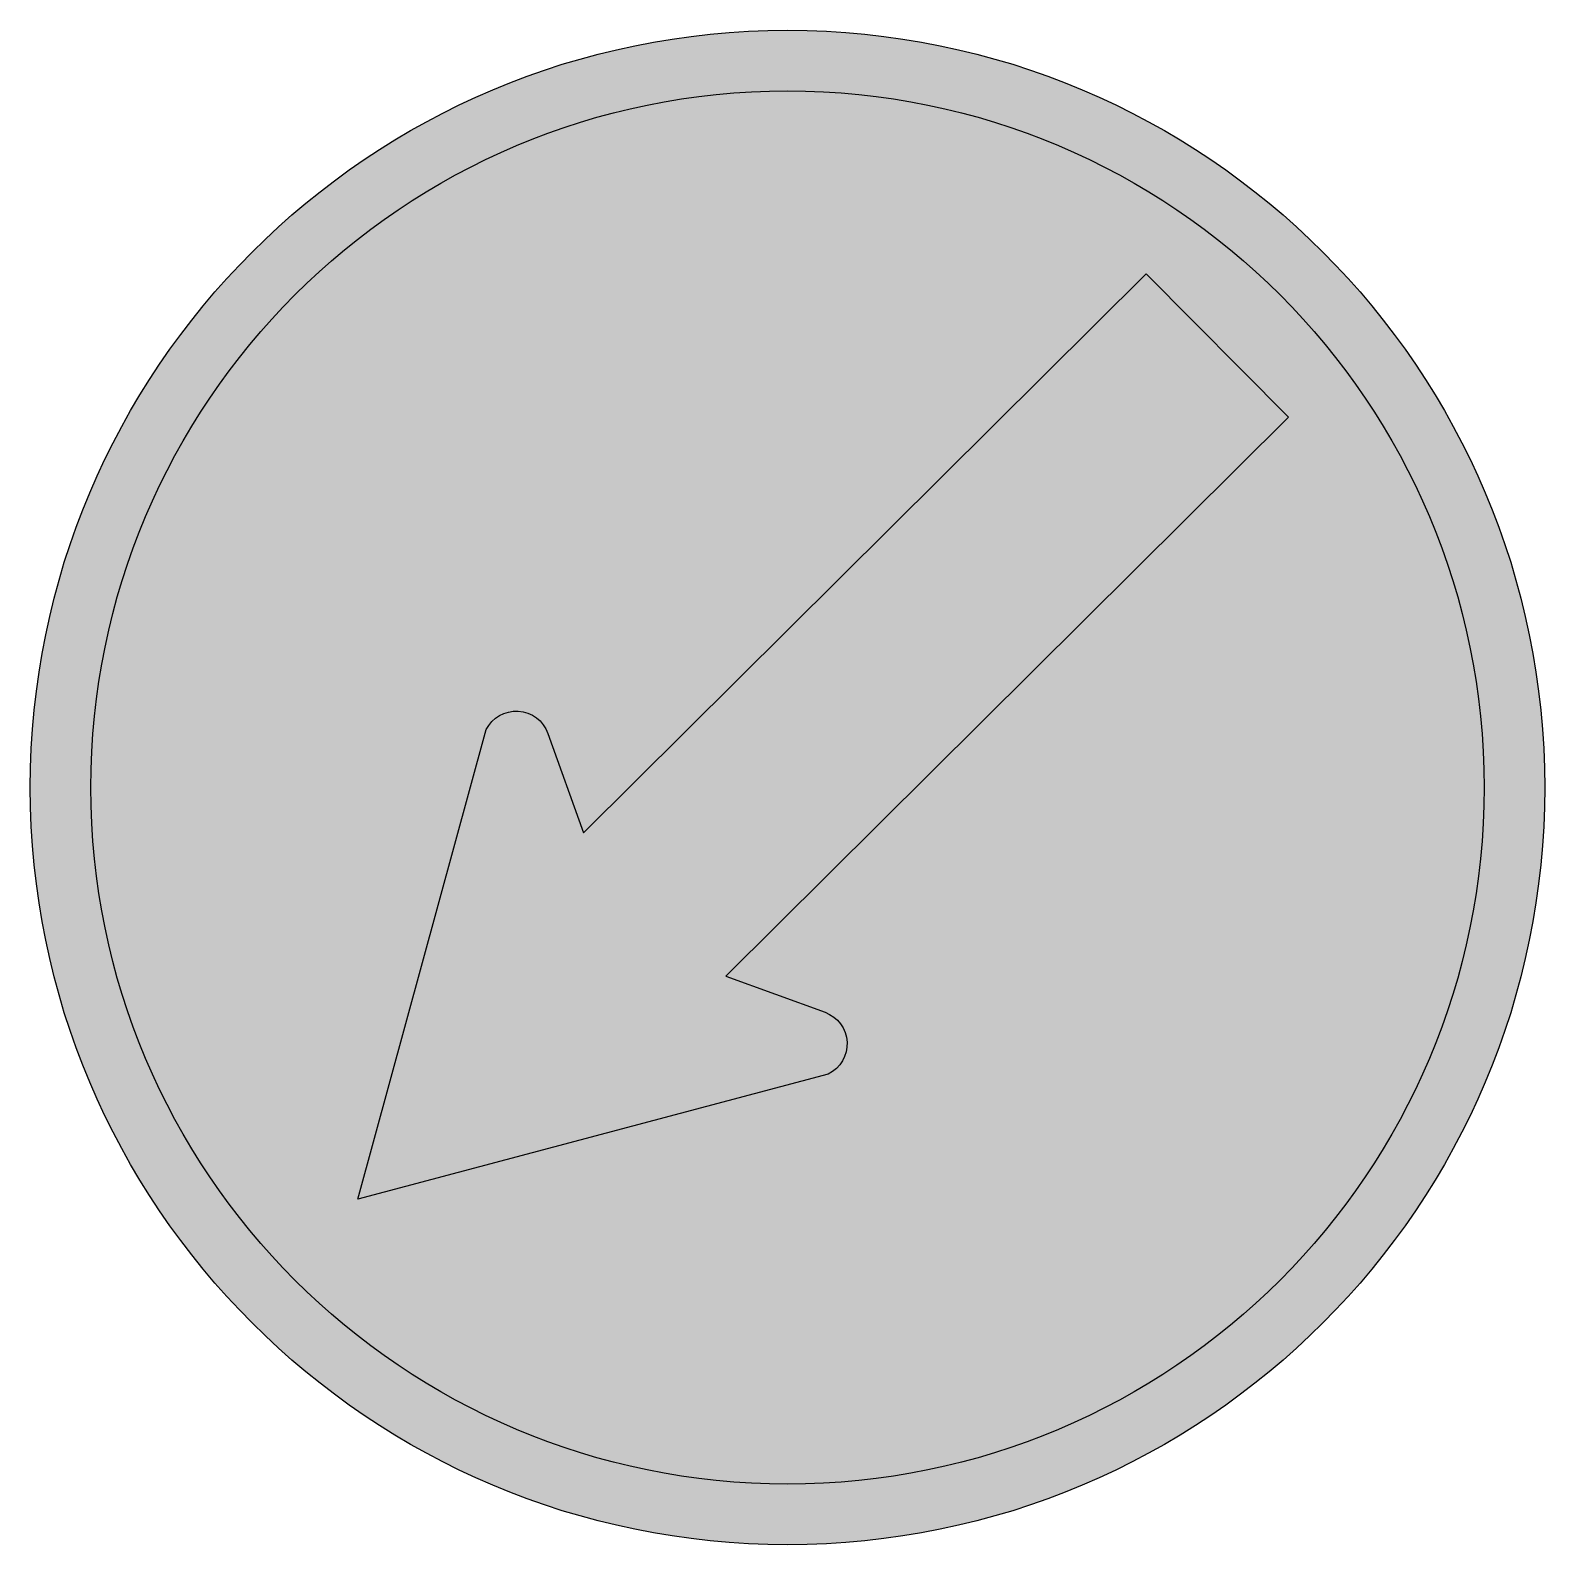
# Model space of a CAD drawing. Header units: millimetres. Extents: x -300 to 300, y -300 to 300.
import ezdxf

# ---------------------------------------------------------------- set-up
doc = ezdxf.new("R2010")
doc.units = ezdxf.units.MM
doc.header["$LTSCALE"] = 10
doc.header["$MEASUREMENT"] = 0
doc.layers.get('0').update_dxf_attribs({"linetype": 'CONTINUOUS'})

msp = doc.modelspace()

# ---------------------------------------------------------------- hatches: boundary and pattern name
h = msp.add_hatch(color=255)
h.dxf.hatch_style = 1
h.paths.add_polyline_path([(-300, 0, 1), (300, 0, 1)])
h.paths.add_polyline_path([(276.0000000000001, 0, -1), (-276.0000000000001, 0, -1)], flags=16)
h.paths.add_polyline_path([(142.0897311077522, 203.4454220014369), (198.4663442633272, 146.6855991589825), (-24.4139434008073, -74.68992895920948), (14.84033575859673, -89.05741046248313, -0.6597529983315249), (16.17257989661163, -113.5455876594934), (-170.2303872226344, -163.1439972356252), (-119.3703818545132, 22.91870251177695, -0.6591633580728921), (-94.89918737328895, 21.44123970517635), (-80.79055655637659, -17.93010611674933)], flags=0)
h = msp.add_hatch(color=160)
edge = h.paths.add_edge_path()
edge.add_arc((0, 0), 276.0000000000001, 0, 360)
edge = h.paths.add_edge_path(flags=16)
edge.add_line((142.0897311077523, 203.4454220014369), (198.4663442633244, 146.685599158981))
edge.add_line((198.4663442633272, 146.6855991589824), (-24.41394340080731, -74.68992895920661))
edge.add_line((-24.41394340080732, -74.68992895920947), (14.86092413197543, -89.06494602497554))
edge.add_arc((10.26619748389198, -101.5865879048128), 13.33802940233696, -63.71587927577713, 69.84975026654502, ccw=False)
edge.add_line((16.17257989661167, -113.5455876594934), (-170.2303872226258, -163.143997235628))
edge.add_line((-170.2303872226344, -163.1439972356251), (-119.3703818545189, 22.91870251177986))
edge.add_arc((-107.4516676085779, 16.93144278288172), 13.33802940233717, 19.762112815980288, 153.3277423583006, ccw=False)
edge.add_line((-94.89918737329327, 21.44123970518845), (-80.79055655638228, -17.93010611675214))
edge.add_line((-80.79055655637659, -17.93010611674928), (142.0897311077608, 203.4454220014398))
h = msp.add_hatch(color=255)
h.dxf.hatch_style = 1
h.paths.add_polyline_path([(198.4663442633272, 146.6855991589824), (142.0897311077522, 203.4454220014369), (-80.79055655637659, -17.93010611674928), (-94.89918737329442, 21.44123970519167, 0.6591633580724566), (-119.3703818545132, 22.91870251177696), (-170.2303872226344, -163.1439972356252), (16.17257989661153, -113.5455876594935, 0.6597529983314322), (14.84033575860009, -89.05741046248434), (-24.4139434008073, -74.68992895920948)])

# ---------------------------------------------------------------- linework, layer by layer
at = {"color": 255}
msp.add_lwpolyline([(142.0897311077523, 203.4454220014369), (198.4663442633272, 146.6855991589824), (-24.41394340080732, -74.68992895920947), (14.86092413197544, -89.06494602497554, -0.6591633580725464), (16.17257989661167, -113.5455876594934), (-170.2303872226344, -163.1439972356251), (-119.3703818545131, 22.918702511777, -0.6591633580725464), (-94.89918737329327, 21.44123970518845), (-80.79055655637659, -17.93010611674928)], format="xyb", close=True, dxfattribs=at)
for radius in [300, 276.0000000000001]:
    msp.add_circle((0, 0), radius, dxfattribs=at)

doc.saveas('drawing.dxf')
